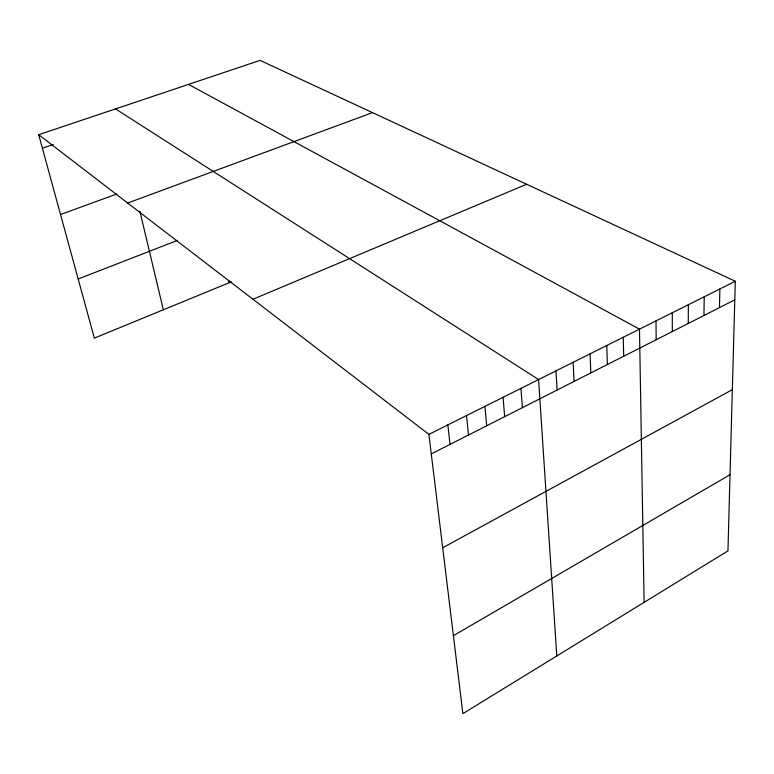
<?xml version="1.0" encoding="UTF-8"?>
<svg xmlns="http://www.w3.org/2000/svg" width="774" height="774" viewBox="0 0 774 774"><rect width="100%" height="100%" fill="white"/><g stroke="black" fill="none" stroke-linecap="round" stroke-linejoin="round"><path stroke-width="1.16" d="M688.25 323.474L688.357 304.724M703.972 315.492L704.214 296.8M719.481 307.617L719.859 288.983M735.3 281.262L727.947 550.885L462.881 713.628L428.902 434.378L38.7 134.705L260.083 60.372L735.3 281.262L428.902 434.378M453.4 635.677L730.017 474.743M442.699 547.75L732.339 389.67M431.282 453.912L734.797 299.848M252.943 299.248L526.62 184.26M231.378 281.833L94.351 338.122L38.7 134.705M78.174 278.988L177.575 240.356M127.681 203.04L372.497 112.627M60.536 214.524L116.71 194.022M42.396 148.211L53.222 144.515M188.556 84.395L639.479 329.144L644.123 602.346M115.539 108.911L538.588 379.56L556.787 655.975M139.92 211.389L163.333 309.784M228.688 280.382L229.172 282.742M447.846 424.907L450.023 444.402M466.509 415.58L468.502 435.027M484.911 406.389L486.711 425.777M503.061 397.323L504.677 416.664M520.95 388.384L522.382 407.666M555.984 370.872L557.077 390.057M573.137 362.3L574.076 381.427M590.059 353.844L590.843 372.923M606.758 345.494L607.377 364.525M623.225 337.271L623.699 356.243M655.994 320.891L656.168 339.757M672.287 312.754L672.316 331.562"/></g></svg>
